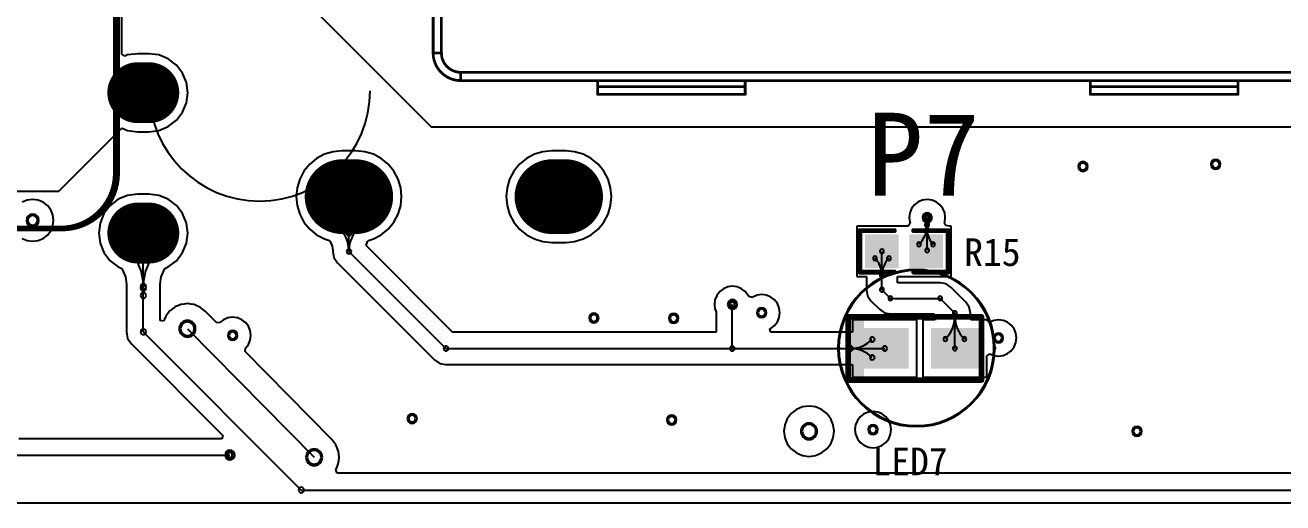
# Model space of a CAD drawing. Header units: inches. Extents: x 32166 to 66782, y 2386 to 7162.
# Drawn here: x 32874.6 to 33079.6, y 3758.4 to 3836.1 of the extents above; entities that cross this region are included whole.
import ezdxf

# ---------------------------------------------------------------- set-up
doc = ezdxf.new("R2010")
doc.units = ezdxf.units.IN
doc.header["$LTSCALE"] = 0.64311
doc.header["$MEASUREMENT"] = 0
for name, color, linetype in [('KEEPOUTLAYER', 6, 'CONTINUOUS'), ('MULTILAYER', 9, 'CONTINUOUS'), ('TOPLAYER', 1, 'CONTINUOUS'), ('TOPOVERLAY', 2, 'CONTINUOUS'), ('TOPPASTE', 8, 'CONTINUOUS'), ('TOPSOLDER', 216, 'CONTINUOUS')]:
    doc.layers.add(name, color=color, linetype=linetype)
doc.styles.get("Standard").update_dxf_attribs({"font": 'txt', "width": 0.8})

msp = doc.modelspace()

# ---------------------------------------------------------------- linework, layer by layer
at = {"layer": 'KEEPOUTLAYER'}
msp.add_line((32666.61, 3758.35), (34174.11, 3758.35), dxfattribs=at)
at = {"layer": 'MULTILAYER'}
for points, const_width in [([(32892.98, 3825.14), (32894.78, 3825.14)], 9), ([(32926.26, 3808.21), (32928.51, 3808.21)], 11.25), ([(32960.46, 3808.21), (32962.71, 3808.21)], 11.25), ([(32892.98, 3802.28), (32894.78, 3802.28)], 9)]:
    msp.add_lwpolyline(points, dxfattribs=dict(at, const_width=const_width))
for points, const_width in [([(32892.98, 3827.39, 1), (32892.98, 3822.89, 1)], 4.5), ([(32894.78, 3827.39, 1), (32894.78, 3822.89, 1)], 4.5), ([(32929.08, 3808.21, 1), (32923.45, 3808.21, 1)], 5.63), ([(32931.33, 3808.21, 1), (32925.7, 3808.21, 1)], 5.63), ([(32963.28, 3808.21, 1), (32957.65, 3808.21, 1)], 5.63), ([(32965.53, 3808.21, 1), (32959.9, 3808.21, 1)], 5.63), ([(32892.98, 3804.53, 1), (32892.98, 3800.03, 1)], 4.5), ([(32894.78, 3804.53, 1), (32894.78, 3800.03, 1)], 4.5)]:
    msp.add_lwpolyline(points, format="xyb", close=True, dxfattribs=dict(at, const_width=const_width))
for centre, radius, start, end in [((33047, 3813.12), 0.562, 0, 180), ((33047, 3813.12), 0.562, 180, 0), ((33068.64, 3813.48), 0.562, 0, 180), ((33068.64, 3813.48), 0.562, 180, 0), ((32875.86, 3804.34), 0.788, 0, 180), ((32875.86, 3804.34), 0.788, 180, 0), ((33021.62, 3804.79), 0.562, 0, 180), ((33021.62, 3804.79), 0.562, 180, 0), ((32989.89, 3790.66), 0.562, 0, 180), ((32989.89, 3790.66), 0.562, 180, 0), ((32994.66, 3789.31), 0.562, 0, 180), ((32901.06, 3786.7), 1.12, 0, 180), ((32967.3, 3788.46), 0.562, 0, 180), ((32967.3, 3788.46), 0.562, 180, 0), ((32980.31, 3788.41), 0.562, 0, 180), ((32980.31, 3788.41), 0.562, 180, 0), ((32994.66, 3789.31), 0.562, 180, 0), ((32901.06, 3786.7), 1.12, 180, 0), ((32908.44, 3785.62), 0.562, 0, 180), ((32908.44, 3785.62), 0.562, 180, 0), ((33033.23, 3785.21), 0.562, 0, 180), ((33033.23, 3785.21), 0.562, 180, 0), ((32937.69, 3772.08), 0.562, 0, 180), ((32937.69, 3772.08), 0.562, 180, 0), ((32979.99, 3771.85), 0.562, 0, 180), ((32979.99, 3771.85), 0.562, 180, 0), ((33002.36, 3770.01), 1.12, 0, 180), ((33002.36, 3770.01), 1.12, 180, 0), ((33012.8, 3770.28), 0.562, 0, 180), ((33012.8, 3770.28), 0.562, 180, 0), ((33055.82, 3770.01), 0.562, 0, 180), ((33055.82, 3770.01), 0.562, 180, 0), ((32907.99, 3766.14), 0.562, 0, 180), ((32907.99, 3766.14), 0.562, 180, 0), ((32921.72, 3765.78), 1.12, 0, 180), ((32921.72, 3765.78), 1.12, 180, 0)]:
    msp.add_arc(centre, radius, start, end, dxfattribs=at)
at = {"layer": 'TOPLAYER'}
for p, q in [((32897.64, 3862.75), (32940.8, 3819.6)), ((32890.4, 3831.4), (32890.4, 3841.73)), ((32890.87, 3831.09), (32890.4, 3831.4)), ((32891.33, 3831.28), (32890.87, 3831.09)), ((32892.98, 3831.49), (32891.33, 3831.28)), ((32894.78, 3831.49), (32892.98, 3831.49)), ((32896.42, 3831.28), (32894.78, 3831.49)), ((32897.95, 3830.64), (32896.42, 3831.28)), ((32899.27, 3829.63), (32897.95, 3830.64)), ((32900.28, 3828.31), (32899.27, 3829.63)), ((32900.92, 3826.78), (32900.28, 3828.31)), ((32901.13, 3825.14), (32900.92, 3826.78)), ((32900.92, 3823.49), (32901.13, 3825.14)), ((32900.28, 3821.96), (32900.92, 3823.49)), ((32897.95, 3819.63), (32899.27, 3820.64)), ((32899.27, 3820.64), (32900.28, 3821.96)), ((32880.14, 3809.11), (32890.4, 3819.37)), ((32890.4, 3819.37), (32890.41, 3819.38)), ((32890.4, 3819.37), (32890.4, 3819.37)), ((32890.4, 3819.37), (32890.4, 3819.37)), ((32890.41, 3819.38), (32891.33, 3819)), ((32891.33, 3819), (32892.98, 3818.78)), ((32892.98, 3818.78), (32894.78, 3818.78)), ((32894.78, 3818.78), (32896.42, 3819)), ((32896.42, 3819), (32897.95, 3819.63)), ((32940.8, 3819.6), (33082.61, 3819.6)), ((32922.12, 3814.42), (32920.99, 3813.49)), ((32923.41, 3815.11), (32922.12, 3814.42)), ((32924.81, 3815.53), (32923.41, 3815.11)), ((32926.26, 3815.68), (32924.81, 3815.53)), ((32928.51, 3815.68), (32926.26, 3815.68)), ((32929.97, 3815.53), (32928.51, 3815.68)), ((32931.37, 3815.11), (32929.97, 3815.53)), ((32932.66, 3814.42), (32931.37, 3815.11)), ((32933.79, 3813.49), (32932.66, 3814.42)), ((32956.32, 3814.42), (32955.19, 3813.49)), ((32957.61, 3815.11), (32956.32, 3814.42)), ((32959.01, 3815.53), (32957.61, 3815.11)), ((32960.46, 3815.68), (32959.01, 3815.53)), ((32962.71, 3815.68), (32960.46, 3815.68)), ((32964.17, 3815.53), (32962.71, 3815.68)), ((32965.57, 3815.11), (32964.17, 3815.53)), ((32966.86, 3814.42), (32965.57, 3815.11)), ((32967.99, 3813.49), (32966.86, 3814.42)), ((32920.06, 3812.36), (32919.37, 3811.07)), ((32920.99, 3813.49), (32920.06, 3812.36)), ((32934.72, 3812.36), (32933.79, 3813.49)), ((32935.41, 3811.07), (32934.72, 3812.36)), ((32954.26, 3812.36), (32953.57, 3811.07)), ((32955.19, 3813.49), (32954.26, 3812.36)), ((32968.92, 3812.36), (32967.99, 3813.49)), ((32969.61, 3811.07), (32968.92, 3812.36)), ((32919.37, 3811.07), (32918.95, 3809.67)), ((32935.83, 3809.67), (32935.41, 3811.07)), ((32953.57, 3811.07), (32953.15, 3809.67)), ((32970.03, 3809.67), (32969.61, 3811.07)), ((32842.34, 3809.11), (32880.14, 3809.11)), ((32891.33, 3808.42), (32889.8, 3807.78)), ((32892.98, 3808.63), (32891.33, 3808.42)), ((32894.78, 3808.63), (32892.98, 3808.63)), ((32896.42, 3808.42), (32894.78, 3808.63)), ((32897.95, 3807.78), (32896.42, 3808.42)), ((32918.95, 3809.67), (32918.8, 3808.21)), ((32918.8, 3808.21), (32918.95, 3806.76)), ((32927.39, 3799.3), (32927.39, 3808.21)), ((32935.97, 3808.21), (32935.83, 3809.67)), ((32935.83, 3806.76), (32935.97, 3808.21)), ((32953.15, 3809.67), (32953, 3808.21)), ((32953, 3808.21), (32953.15, 3806.76)), ((32970.17, 3808.21), (32970.03, 3809.67)), ((32970.03, 3806.76), (32970.17, 3808.21)), ((32874.98, 3807.63), (32874.16, 3807.29)), ((32875.86, 3807.75), (32874.98, 3807.63)), ((32876.74, 3807.63), (32875.86, 3807.75)), ((32877.56, 3807.29), (32876.74, 3807.63)), ((32878.27, 3806.75), (32877.56, 3807.29)), ((32878.81, 3806.05), (32878.27, 3806.75)), ((32879.15, 3805.23), (32878.81, 3806.05)), ((32888.48, 3806.77), (32887.47, 3805.45)), ((32889.8, 3807.78), (32888.48, 3806.77)), ((32899.27, 3806.77), (32897.95, 3807.78)), ((32900.28, 3805.45), (32899.27, 3806.77)), ((32918.95, 3806.76), (32919.37, 3805.36)), ((32935.41, 3805.36), (32935.83, 3806.76)), ((32953.15, 3806.76), (32953.57, 3805.36)), ((32969.61, 3805.36), (32970.03, 3806.76)), ((33019.06, 3806.27), (33018.77, 3805.56)), ((33019.53, 3806.88), (33019.06, 3806.27)), ((33020.14, 3807.35), (33019.53, 3806.88)), ((33020.85, 3807.64), (33020.14, 3807.35)), ((33021.62, 3807.74), (33020.85, 3807.64)), ((33022.38, 3807.64), (33021.62, 3807.74)), ((33023.09, 3807.35), (33022.38, 3807.64)), ((33023.7, 3806.88), (33023.09, 3807.35)), ((33024.17, 3806.27), (33023.7, 3806.88)), ((33024.47, 3805.56), (33024.17, 3806.27)), ((32879.27, 3804.34), (32879.15, 3805.23)), ((32879.15, 3803.46), (32879.27, 3804.34)), ((32886.84, 3803.92), (32886.62, 3802.28)), ((32887.47, 3805.45), (32886.84, 3803.92)), ((32900.92, 3803.92), (32900.28, 3805.45)), ((32901.13, 3802.28), (32900.92, 3803.92)), ((32919.37, 3805.36), (32920.06, 3804.07)), ((32920.06, 3804.07), (32920.99, 3802.94)), ((32933.79, 3802.94), (32934.72, 3804.07)), ((32934.72, 3804.07), (32935.41, 3805.36)), ((32953.57, 3805.36), (32954.26, 3804.07)), ((32954.26, 3804.07), (32955.19, 3802.94)), ((32967.99, 3802.94), (32968.92, 3804.07)), ((32968.92, 3804.07), (32969.61, 3805.36)), ((33018.77, 3805.56), (33018.67, 3804.79)), ((33018.67, 3804.79), (33018.77, 3804.03)), ((33018.77, 3804.03), (33018.84, 3803.87)), ((33021.57, 3804.75), (33021.62, 3804.79)), ((33021.62, 3799.48), (33021.62, 3804.79)), ((33024.4, 3803.87), (33024.47, 3804.03)), ((33024.57, 3804.79), (33024.47, 3805.56)), ((33024.47, 3804.03), (33024.57, 3804.79)), ((32877.56, 3801.4), (32878.27, 3801.94)), ((32878.27, 3801.94), (32878.81, 3802.64)), ((32878.81, 3802.64), (32879.15, 3803.46)), ((32886.62, 3802.28), (32886.84, 3800.63)), ((32893.88, 3792.1), (32893.88, 3802.28)), ((32900.92, 3800.63), (32901.13, 3802.28)), ((32920.99, 3802.94), (32922.12, 3802.01)), ((32922.12, 3802.01), (32923.41, 3801.32)), ((32931.37, 3801.32), (32932.66, 3802.01)), ((32932.66, 3802.01), (32933.79, 3802.94)), ((32955.19, 3802.94), (32956.32, 3802.01)), ((32956.32, 3802.01), (32957.61, 3801.32)), ((32965.57, 3801.32), (32966.86, 3802.01)), ((32966.86, 3802.01), (32967.99, 3802.94)), ((33018.52, 3803.39), (33010.15, 3803.39)), ((33010.15, 3803.39), (33010.15, 3795.22)), ((33018.84, 3803.87), (33018.52, 3803.39)), ((33024.64, 3803.51), (33024.4, 3803.87)), ((33025.25, 3803.39), (33024.64, 3803.51)), ((33025.52, 3803.39), (33025.25, 3803.39)), ((33025.52, 3795.22), (33025.52, 3803.39)), ((32874.16, 3801.4), (32874.98, 3801.06)), ((32874.98, 3801.06), (32875.86, 3800.94)), ((32875.86, 3800.94), (32876.74, 3801.06)), ((32876.74, 3801.06), (32877.56, 3801.4)), ((32886.84, 3800.63), (32887.47, 3799.1)), ((32900.28, 3799.1), (32900.92, 3800.63)), ((32923.41, 3801.32), (32924.2, 3801.08)), ((32924.2, 3801.08), (32924.35, 3800.89)), ((32924.35, 3800.89), (32924.66, 3800.13)), ((32924.66, 3800.13), (32924.75, 3799.46)), ((32930.17, 3800.26), (32930.43, 3800.89)), ((32944.29, 3786.13), (32930.17, 3800.26)), ((32930.43, 3800.89), (32930.58, 3801.08)), ((32930.58, 3801.08), (32931.37, 3801.32)), ((32957.61, 3801.32), (32959.01, 3800.9)), ((32959.01, 3800.9), (32960.46, 3800.75)), ((32960.46, 3800.75), (32962.71, 3800.75)), ((32962.71, 3800.75), (32964.17, 3800.9)), ((32964.17, 3800.9), (32965.57, 3801.32)), ((32887.47, 3799.1), (32888.48, 3797.78)), ((32888.48, 3797.78), (32889.8, 3796.77)), ((32897.95, 3796.77), (32899.27, 3797.78)), ((32899.27, 3797.78), (32900.28, 3799.1)), ((32924.75, 3799.46), (32924.75, 3799.3)), ((32924.75, 3799.3), (32924.75, 3799.3)), ((32924.75, 3799.3), (32924.75, 3799.3)), ((32924.75, 3799.3), (32924.95, 3798.29)), ((32924.95, 3798.29), (32925.52, 3797.44)), ((32927.39, 3799.3), (32943.2, 3783.49)), ((33014.24, 3793.05), (33014.24, 3799.3)), ((32889.8, 3796.77), (32890.39, 3796.53)), ((32890.39, 3796.53), (32890.97, 3795.14)), ((32896.79, 3795.14), (32897.37, 3796.53)), ((32897.37, 3796.53), (32897.95, 3796.77)), ((32925.52, 3797.44), (32941.33, 3781.63)), ((32890.97, 3795.14), (32891.12, 3793.94)), ((32891.12, 3793.94), (32891.12, 3793.61)), ((32896.63, 3793.94), (32896.79, 3795.14)), ((32896.63, 3793.61), (32896.63, 3793.94)), ((33010.15, 3795.22), (33011.71, 3795.22)), ((33011.71, 3795.22), (33011.71, 3793.05)), ((33016.76, 3794.18), (33016.76, 3795.22)), ((33016.76, 3795.22), (33025.52, 3795.22)), ((33023.73, 3794.18), (33016.76, 3794.18)), ((33024.7, 3793.99), (33023.73, 3794.18)), ((33025.52, 3793.44), (33024.7, 3793.99)), ((32891.12, 3793.61), (32891.12, 3793.59)), ((32891.12, 3793.59), (32891.12, 3793.59)), ((32891.12, 3793.59), (32891.12, 3793.28)), ((32891.12, 3793.28), (32891.12, 3792.1)), ((32891.12, 3792.1), (32891.12, 3786.19)), ((32893.88, 3792.1), (32893.88, 3793.28)), ((32893.88, 3786.19), (32893.88, 3792.1)), ((32896.63, 3793.59), (32896.63, 3793.61)), ((32896.63, 3793.28), (32896.63, 3793.59)), ((32896.63, 3793.59), (32896.63, 3793.59)), ((32896.63, 3792.1), (32896.63, 3793.28)), ((32896.63, 3793.28), (32896.63, 3793.28)), ((32896.63, 3793.28), (32896.63, 3793.28)), ((32896.63, 3793.28), (32896.63, 3793.28)), ((32896.63, 3788.06), (32896.63, 3792.1)), ((32987.34, 3792.14), (32987.04, 3791.43)), ((32987.81, 3792.75), (32987.34, 3792.14)), ((32988.42, 3793.22), (32987.81, 3792.75)), ((32989.13, 3793.51), (32988.42, 3793.22)), ((32989.89, 3793.61), (32989.13, 3793.51)), ((32990.66, 3793.51), (32989.89, 3793.61)), ((32991.37, 3793.22), (32990.66, 3793.51)), ((32991.98, 3792.75), (32991.37, 3793.22)), ((32992.45, 3792.14), (32991.98, 3792.75)), ((32992.53, 3791.94), (32992.45, 3792.14)), ((32993.08, 3791.79), (32992.53, 3791.94)), ((32993.19, 3791.87), (32993.08, 3791.79)), ((32993.9, 3792.16), (32993.19, 3791.87)), ((32994.66, 3792.26), (32993.9, 3792.16)), ((32995.43, 3792.16), (32994.66, 3792.26)), ((32996.14, 3791.87), (32995.43, 3792.16)), ((32996.75, 3791.4), (32996.14, 3791.87)), ((33011.71, 3793.05), (33011.91, 3792.08)), ((33011.91, 3792.08), (33012.45, 3791.27)), ((33014.24, 3793.05), (33015.63, 3791.65)), ((33015.63, 3791.65), (33023.73, 3791.65)), ((33023.73, 3791.65), (33026.13, 3789.25)), ((33027.92, 3791.04), (33025.52, 3793.44)), ((32898.17, 3789.59), (32897.86, 3789.18)), ((32898.18, 3789.6), (32898.17, 3789.59)), ((32898.19, 3789.61), (32898.18, 3789.6)), ((32898.61, 3789.93), (32898.19, 3789.61)), ((32899.02, 3790.24), (32898.61, 3789.93)), ((32899.03, 3790.25), (32899.02, 3790.24)), ((32899.04, 3790.26), (32899.03, 3790.25)), ((32899.53, 3790.45), (32899.04, 3790.26)), ((32900.01, 3790.65), (32899.53, 3790.45)), ((32900.02, 3790.65), (32900.01, 3790.65)), ((32900.03, 3790.66), (32900.02, 3790.65)), ((32900.55, 3790.72), (32900.03, 3790.66)), ((32901.06, 3790.79), (32900.55, 3790.72)), ((32901.08, 3790.79), (32901.06, 3790.79)), ((32901.09, 3790.79), (32901.08, 3790.79)), ((32901.6, 3790.72), (32901.09, 3790.79)), ((32902.12, 3790.65), (32901.6, 3790.72)), ((32902.13, 3790.65), (32902.12, 3790.65)), ((32902.15, 3790.64), (32902.13, 3790.65)), ((32902.62, 3790.44), (32902.15, 3790.64)), ((32903.11, 3790.24), (32902.62, 3790.44)), ((32903.12, 3790.23), (32903.11, 3790.24)), ((32903.13, 3790.23), (32903.12, 3790.23)), ((32903.54, 3789.91), (32903.13, 3790.23)), ((32903.95, 3789.59), (32903.54, 3789.91)), ((32903.96, 3789.58), (32903.95, 3789.59)), ((32903.97, 3789.57), (32903.96, 3789.58)), ((32905.84, 3787.68), (32903.97, 3789.57)), ((32987.04, 3791.43), (32986.94, 3790.66)), ((32986.94, 3790.66), (32987.04, 3789.9)), ((32987.04, 3789.9), (32987.21, 3789.5)), ((32989.85, 3783.49), (32989.85, 3790.66)), ((32997.22, 3790.79), (32996.75, 3791.4)), ((32997.51, 3790.08), (32997.22, 3790.79)), ((32997.61, 3789.31), (32997.51, 3790.08)), ((33012.45, 3791.27), (33012.45, 3791.27)), ((33012.45, 3791.27), (33012.45, 3791.27)), ((33012.45, 3791.27), (33013.85, 3789.87)), ((33013.85, 3789.87), (33014.67, 3789.32)), ((33028.46, 3790.22), (33027.92, 3791.04)), ((33028.66, 3789.25), (33028.46, 3790.22)), ((32897.19, 3787.95), (32896.63, 3788.06)), ((32897.33, 3788.27), (32897.19, 3787.95)), ((32897.53, 3788.75), (32897.33, 3788.27)), ((32897.54, 3788.77), (32897.53, 3788.76)), ((32897.53, 3788.76), (32897.53, 3788.75)), ((32897.86, 3789.18), (32897.54, 3788.77)), ((32906.36, 3787.71), (32905.84, 3787.68)), ((32906.97, 3788.18), (32906.36, 3787.71)), ((32907.68, 3788.47), (32906.97, 3788.18)), ((32908.44, 3788.57), (32907.68, 3788.47)), ((32909.21, 3788.47), (32908.44, 3788.57)), ((32909.92, 3788.18), (32909.21, 3788.47)), ((32910.53, 3787.71), (32909.92, 3788.18)), ((32911, 3787.1), (32910.53, 3787.71)), ((32987.21, 3789.5), (32987.21, 3786.13)), ((32996.75, 3787.23), (32997.22, 3787.84)), ((32997.22, 3787.84), (32997.51, 3788.55)), ((32997.51, 3788.55), (32997.61, 3789.31)), ((33019.93, 3788.15), (33009.47, 3788.15)), ((33009.47, 3788.15), (33009.47, 3786.16)), ((33014.67, 3789.32), (33015.63, 3789.13)), ((33015.63, 3789.13), (33022.69, 3789.13)), ((33019.93, 3778.84), (33019.93, 3788.15)), ((33022.92, 3788.15), (33020.9, 3788.15)), ((33020.9, 3788.15), (33020.9, 3778.84)), ((33022.69, 3789.13), (33023.14, 3788.68)), ((33023.14, 3788.68), (33022.92, 3788.15)), ((33026.13, 3783.49), (33026.13, 3789.25)), ((33028.66, 3788.54), (33028.66, 3789.25)), ((33028.73, 3788.15), (33028.66, 3788.54)), ((33031.36, 3788.15), (33028.73, 3788.15)), ((33031.36, 3788.11), (33031.36, 3788.15)), ((33031.84, 3787.8), (33031.36, 3788.11)), ((33032.46, 3788.06), (33031.84, 3787.8)), ((33033.23, 3788.16), (33032.46, 3788.06)), ((33033.99, 3788.06), (33033.23, 3788.16)), ((33034.7, 3787.76), (33033.99, 3788.06)), ((33035.31, 3787.29), (33034.7, 3787.76)), ((32891.12, 3786.19), (32891.12, 3786.19)), ((32891.12, 3786.19), (32891.12, 3786.19)), ((32891.12, 3786.19), (32891.33, 3785.14)), ((32893.88, 3786.19), (32919.63, 3760.44)), ((32901.06, 3786.7), (32921.72, 3765.78)), ((32911.29, 3786.39), (32911, 3787.1)), ((32911.39, 3785.62), (32911.29, 3786.39)), ((32911.29, 3784.86), (32911.39, 3785.62)), ((32987.21, 3786.13), (32944.29, 3786.13)), ((32995.98, 3786.69), (32996.14, 3786.76)), ((32996.09, 3786.13), (32995.98, 3786.69)), ((33009.33, 3786.13), (32996.09, 3786.13)), ((32996.14, 3786.76), (32996.75, 3787.23)), ((33009.47, 3786.16), (33009.33, 3786.13)), ((33035.78, 3786.68), (33035.31, 3787.29)), ((33036.08, 3785.97), (33035.78, 3786.68)), ((33036.18, 3785.21), (33036.08, 3785.97)), ((32891.33, 3785.14), (32891.93, 3784.25)), ((32891.93, 3784.25), (32906.84, 3769.34)), ((32910.49, 3782.97), (32910.53, 3783.54)), ((32910.53, 3783.54), (32911, 3784.15)), ((32911, 3784.15), (32911.29, 3784.86)), ((32943.2, 3783.49), (32989.85, 3783.49)), ((32989.85, 3783.49), (33014.7, 3783.49)), ((33035.31, 3783.12), (33035.78, 3783.73)), ((33035.78, 3783.73), (33036.08, 3784.44)), ((33036.08, 3784.44), (33036.18, 3785.21)), ((32924.62, 3768.65), (32910.49, 3782.97)), ((32941.33, 3781.63), (32942.19, 3781.06)), ((33031.36, 3782.3), (33031.84, 3782.62)), ((33031.36, 3778.84), (33031.36, 3782.3)), ((33031.84, 3782.62), (33032.46, 3782.36)), ((33032.46, 3782.36), (33033.23, 3782.26)), ((33033.23, 3782.26), (33033.99, 3782.36)), ((33033.99, 3782.36), (33034.7, 3782.65)), ((33034.7, 3782.65), (33035.31, 3783.12)), ((32942.19, 3781.06), (32943.2, 3780.86)), ((32943.2, 3780.86), (33009.33, 3780.86)), ((33009.33, 3780.86), (33009.47, 3780.83)), ((33009.47, 3780.83), (33009.47, 3778.84)), ((33009.47, 3778.84), (33019.93, 3778.84)), ((33020.9, 3778.84), (33031.36, 3778.84)), ((33000.32, 3773.55), (32999.47, 3772.9)), ((33001.3, 3773.96), (33000.32, 3773.55)), ((33002.36, 3774.09), (33001.3, 3773.96)), ((33003.42, 3773.96), (33002.36, 3774.09)), ((33004.4, 3773.55), (33003.42, 3773.96)), ((33005.25, 3772.9), (33004.4, 3773.55)), ((33012.8, 3773.23), (33012.03, 3773.13)), ((33013.56, 3773.13), (33012.8, 3773.23)), ((32998.82, 3772.05), (32998.41, 3771.07)), ((32999.47, 3772.9), (32998.82, 3772.05)), ((33005.9, 3772.05), (33005.25, 3772.9)), ((33006.3, 3771.07), (33005.9, 3772.05)), ((33010.24, 3771.75), (33009.95, 3771.04)), ((33010.71, 3772.37), (33010.24, 3771.75)), ((33011.32, 3772.83), (33010.71, 3772.37)), ((33012.03, 3773.13), (33011.32, 3772.83)), ((33014.27, 3772.83), (33013.56, 3773.13)), ((33014.88, 3772.37), (33014.27, 3772.83)), ((33015.35, 3771.75), (33014.88, 3772.37)), ((33015.65, 3771.04), (33015.35, 3771.75)), ((32906.79, 3769.11), (32906.65, 3768.78)), ((32906.84, 3769.34), (32906.79, 3769.11)), ((32998.41, 3771.07), (32998.27, 3770.01)), ((32998.27, 3770.01), (32998.41, 3768.95)), ((33006.44, 3770.01), (33006.3, 3771.07)), ((33006.3, 3768.95), (33006.44, 3770.01)), ((33009.95, 3771.04), (33009.85, 3770.28)), ((33009.85, 3770.28), (33009.95, 3769.52)), ((33009.95, 3769.52), (33010.24, 3768.8)), ((33015.35, 3768.8), (33015.65, 3769.52)), ((33015.75, 3770.28), (33015.65, 3771.04)), ((33015.65, 3769.52), (33015.75, 3770.28)), ((32906.65, 3768.78), (32873.61, 3768.78)), ((32924.94, 3768.24), (32924.62, 3768.65)), ((32925.26, 3767.82), (32924.94, 3768.24)), ((32925.26, 3767.81), (32925.26, 3767.82)), ((32925.27, 3767.8), (32925.26, 3767.81)), ((32925.46, 3767.32), (32925.27, 3767.8)), ((32925.66, 3766.84), (32925.46, 3767.32)), ((32998.41, 3768.95), (32998.82, 3767.97)), ((32998.82, 3767.97), (32999.47, 3767.12)), ((32999.47, 3767.12), (33000.32, 3766.47)), ((33004.4, 3766.47), (33005.25, 3767.12)), ((33005.25, 3767.12), (33005.9, 3767.97)), ((33005.9, 3767.97), (33006.3, 3768.95)), ((33010.24, 3768.8), (33010.71, 3768.19)), ((33010.71, 3768.19), (33011.32, 3767.72)), ((33011.32, 3767.72), (33012.03, 3767.43)), ((33012.03, 3767.43), (33012.8, 3767.33)), ((33012.8, 3767.33), (33013.56, 3767.43)), ((33013.56, 3767.43), (33014.27, 3767.72)), ((33014.27, 3767.72), (33014.88, 3768.19)), ((33014.88, 3768.19), (33015.35, 3768.8)), ((32865.06, 3766.14), (32907.99, 3766.14)), ((32925.67, 3766.82), (32925.66, 3766.84)), ((32925.66, 3764.72), (32925.73, 3765.24)), ((32925.67, 3766.81), (32925.67, 3766.82)), ((32925.73, 3766.29), (32925.67, 3766.81)), ((32925.8, 3765.78), (32925.73, 3766.29)), ((32925.73, 3765.24), (32925.8, 3765.75)), ((32925.8, 3765.77), (32925.8, 3765.78)), ((32925.8, 3765.75), (32925.8, 3765.77)), ((33000.32, 3766.47), (33001.3, 3766.06)), ((33001.3, 3766.06), (33002.36, 3765.92)), ((33002.36, 3765.92), (33003.42, 3766.06)), ((33003.42, 3766.06), (33004.4, 3766.47)), ((32925.24, 3763.71), (32925.25, 3763.73)), ((32925.49, 3763.19), (32925.24, 3763.71)), ((32925.24, 3763.71), (32925.24, 3763.71)), ((32925.25, 3763.73), (32925.26, 3763.74)), ((32925.26, 3763.74), (32925.45, 3764.22)), ((32925.45, 3764.22), (32925.66, 3764.7)), ((33108.4, 3763.19), (32925.49, 3763.19)), ((32925.66, 3764.71), (32925.66, 3764.72)), ((32925.66, 3764.7), (32925.66, 3764.71)), ((32919.63, 3760.44), (33138.81, 3760.44))]:
    msp.add_line(p, q, dxfattribs=at)
for points, const_width in [([(32892.98, 3825.14), (32894.78, 3825.14)], 9), ([(32926.26, 3808.21), (32928.51, 3808.21)], 11.25), ([(32960.46, 3808.21), (32962.71, 3808.21)], 11.25), ([(32892.98, 3802.28), (32894.78, 3802.28)], 9)]:
    msp.add_lwpolyline(points, dxfattribs=dict(at, const_width=const_width))
for points, const_width in [([(32892.98, 3827.39, 1), (32892.98, 3822.89, 1)], 4.5), ([(32894.78, 3827.39, 1), (32894.78, 3822.89, 1)], 4.5), ([(32929.08, 3808.21, 1), (32923.45, 3808.21, 1)], 5.63), ([(32931.33, 3808.21, 1), (32925.7, 3808.21, 1)], 5.63), ([(32963.28, 3808.21, 1), (32957.65, 3808.21, 1)], 5.63), ([(32965.53, 3808.21, 1), (32959.9, 3808.21, 1)], 5.63), ([(32892.98, 3804.53, 1), (32892.98, 3800.03, 1)], 4.5), ([(32894.78, 3804.53, 1), (32894.78, 3800.03, 1)], 4.5)]:
    msp.add_lwpolyline(points, format="xyb", close=True, dxfattribs=dict(at, const_width=const_width))
for centre, radius, start, end in [((33047, 3813.12), 0.562, 0, 180), ((33047, 3813.12), 0.562, 180, 0), ((33068.64, 3813.48), 0.562, 0, 180), ((33068.64, 3813.48), 0.562, 180, 0), ((32927.39, 3808.21), 0.394, 0, 180), ((32927.39, 3808.21), 0.394, 180, 0), ((32875.86, 3804.34), 0.788, 0, 180), ((32875.86, 3804.34), 0.788, 180, 0), ((32924.75, 3804.16), 0.394, 0, 180), ((32924.75, 3804.16), 0.394, 0, 180), ((32924.75, 3804.16), 0.394, 180, 0), ((32924.75, 3804.16), 0.394, 180, 0), ((32921.6, 3799.3), 5.79, 0, 57), ((32921.6, 3799.3), 5.79, 0, 57), ((32925.61, 3805.48), 0.394, 0, 180), ((32925.61, 3805.48), 0.394, 0, 180), ((32925.61, 3805.48), 0.394, 180, 0), ((32925.61, 3805.48), 0.394, 180, 0), ((32923.49, 3802.21), 3.9, 359.9999, 56.9999), ((32923.49, 3802.21), 3.9, 359.9999, 56.9999), ((32931.29, 3802.21), 3.9, 123.0001, 180.0001), ((32931.29, 3802.21), 3.9, 123.0001, 180.0001), ((32933.17, 3799.3), 5.79, 123, 180), ((32933.17, 3799.3), 5.79, 123, 180), ((32929.16, 3805.48), 0.394, 0, 180), ((32929.16, 3805.48), 0.394, 0, 180), ((32929.16, 3805.48), 0.394, 180, 0), ((32929.16, 3805.48), 0.394, 180, 0), ((32930.02, 3804.16), 0.394, 0, 180), ((32930.02, 3804.16), 0.394, 0, 180), ((32930.02, 3804.16), 0.394, 180, 0), ((32930.02, 3804.16), 0.394, 180, 0), ((33021.62, 3804.79), 0.562, 0, 180), ((33021.62, 3804.79), 0.562, 180, 0), ((33021.57, 3804.75), 0.337, 0, 180), ((33021.57, 3804.75), 0.337, 180, 0), ((33021.57, 3803.6), 0.337, 0, 180), ((33021.57, 3803.6), 0.337, 0, 180), ((33021.62, 3804.79), 0.337, 0, 180), ((33021.62, 3804.79), 0.337, 0, 180), ((33021.62, 3804.79), 0.337, 180, 0), ((33021.62, 3804.79), 0.337, 180, 0), ((33021.62, 3803.63), 0.337, 0, 180), ((33022.81, 3803.6), 1.24, 134.9997, 179.9997), ((33022.81, 3803.6), 1.24, 134.9997, 179.9997), ((33021.94, 3804.48), 0.337, 0, 180), ((33021.94, 3804.48), 0.337, 0, 180), ((33021.94, 3804.48), 0.337, 180, 0), ((33021.94, 3804.48), 0.337, 180, 0), ((32893.88, 3802.28), 0.45, 0, 180), ((32893.88, 3802.28), 0.45, 180, 0), ((32927.39, 3802.21), 0.394, 0, 180), ((32927.39, 3802.21), 0.394, 0, 180), ((32927.39, 3802.21), 0.394, 0, 180), ((32927.39, 3802.21), 0.394, 0, 180), ((32927.39, 3802.21), 0.394, 180, 0), ((32927.39, 3802.21), 0.394, 180, 0), ((32927.39, 3802.21), 0.394, 180, 0), ((32927.39, 3802.21), 0.394, 180, 0), ((33017.11, 3803.63), 4.5, 315, 0), ((33021.57, 3803.6), 0.337, 180, 0), ((33021.57, 3803.6), 0.337, 180, 0), ((33021.62, 3803.63), 0.337, 180, 0), ((33021.62, 3802.76), 0.337, 0, 180), ((33021.62, 3802.76), 0.337, 180, 0), ((33024.89, 3802.76), 3.27, 180, 225), ((32891.33, 3799.73), 0.45, 0, 180), ((32896.42, 3799.73), 0.45, 0, 180), ((33020.3, 3800.44), 0.337, 0, 180), ((33020.3, 3800.44), 0.337, 180, 0), ((33021.62, 3799.48), 0.337, 0, 180), ((33022.58, 3800.44), 0.337, 0, 180), ((33022.58, 3800.44), 0.337, 180, 0), ((32891.33, 3799.73), 0.45, 180, 0), ((32885.19, 3793.59), 8.69, 360, 45), ((32902.57, 3793.59), 8.69, 135, 180), ((32896.42, 3799.73), 0.45, 180, 0), ((32927.39, 3799.3), 0.394, 0, 180), ((32927.39, 3799.3), 0.394, 0, 180), ((32927.39, 3799.3), 0.394, 0, 180), ((32927.39, 3799.3), 0.394, 0, 180), ((32927.39, 3799.3), 0.394, 0, 180), ((32927.39, 3799.3), 0.394, 0, 180), ((32927.39, 3799.3), 0.394, 180, 0), ((32927.39, 3799.3), 0.394, 180, 0), ((32927.39, 3799.3), 0.394, 180, 0), ((32927.39, 3799.3), 0.394, 180, 0), ((32927.39, 3799.3), 0.394, 180, 0), ((32927.39, 3799.3), 0.394, 180, 0), ((33013.1, 3798.17), 0.337, 0, 180), ((33013.1, 3798.17), 0.337, 180, 0), ((33010.35, 3795.42), 3.89, 360, 45), ((33014.24, 3799.3), 0.337, 0, 180), ((33014.24, 3799.3), 0.337, 180, 0), ((33018.13, 3795.42), 3.89, 135, 180), ((33015.38, 3798.17), 0.337, 0, 180), ((33015.38, 3798.17), 0.337, 180, 0), ((33021.62, 3799.48), 0.337, 180, 0), ((33014.24, 3795.42), 0.337, 0, 180), ((33014.24, 3795.42), 0.337, 0, 180), ((32893.88, 3793.59), 0.45, 0, 180), ((32893.88, 3793.59), 0.45, 0, 180), ((32893.88, 3793.28), 0.45, 0, 180), ((33014.24, 3795.42), 0.337, 180, 0), ((33014.24, 3795.42), 0.337, 180, 0), ((32893.88, 3793.59), 0.45, 180, 0), ((32893.88, 3793.59), 0.45, 180, 0), ((32893.88, 3793.28), 0.45, 180, 0), ((32893.88, 3792.1), 0.45, 0, 180), ((32893.88, 3792.1), 0.45, 0, 180), ((32893.88, 3792.1), 0.45, 0, 180), ((32893.88, 3792.1), 0.45, 180, 0), ((32893.88, 3792.1), 0.45, 180, 0), ((32893.88, 3792.1), 0.45, 180, 0), ((33014.24, 3793.05), 0.337, 0, 180), ((33014.24, 3793.05), 0.337, 0, 180), ((33014.24, 3793.05), 0.337, 180, 0), ((33014.24, 3793.05), 0.337, 180, 0), ((33015.63, 3791.65), 0.337, 0, 180), ((33015.63, 3791.65), 0.337, 0, 180), ((33015.63, 3791.65), 0.337, 180, 0), ((33015.63, 3791.65), 0.337, 180, 0), ((33023.73, 3791.65), 0.337, 0, 180), ((33023.73, 3791.65), 0.337, 0, 180), ((33023.73, 3791.65), 0.337, 180, 0), ((33023.73, 3791.65), 0.337, 180, 0), ((32989.89, 3790.66), 0.562, 0, 180), ((32989.89, 3790.66), 0.562, 180, 0), ((32989.85, 3790.66), 0.394, 0, 180), ((32989.85, 3790.66), 0.394, 180, 0), ((32994.66, 3789.31), 0.562, 0, 180), ((33026.13, 3789.25), 0.337, 0, 180), ((33026.13, 3789.25), 0.337, 0, 180), ((32901.06, 3786.7), 1.12, 0, 180), ((32901.06, 3786.7), 1.12, 0, 180), ((32967.3, 3788.46), 0.562, 0, 180), ((32967.3, 3788.46), 0.562, 180, 0), ((32980.31, 3788.41), 0.562, 0, 180), ((32980.31, 3788.41), 0.562, 180, 0), ((32994.66, 3789.31), 0.562, 180, 0), ((33020.86, 3788.76), 5.27, 314.9999, 359.9999), ((33026.13, 3789.25), 0.337, 180, 0), ((33026.13, 3789.25), 0.337, 180, 0), ((33026.13, 3788.76), 0.337, 0, 180), ((33026.13, 3788.76), 0.337, 0, 180), ((33026.13, 3788.76), 0.337, 180, 0), ((33026.13, 3788.76), 0.337, 180, 0), ((33031.4, 3788.76), 5.27, 180.0001, 225.0001), ((32893.88, 3786.19), 0.45, 0, 180), ((32893.88, 3786.19), 0.45, 0, 180), ((32893.88, 3786.19), 0.45, 180, 0), ((32893.88, 3786.19), 0.45, 180, 0), ((32901.06, 3786.7), 1.12, 180, 0), ((32901.06, 3786.7), 1.12, 180, 0), ((32908.44, 3785.62), 0.562, 0, 180), ((32908.44, 3785.62), 0.562, 180, 0), ((33033.23, 3785.21), 0.562, 0, 180), ((32943.2, 3783.49), 0.394, 0, 180), ((32943.2, 3783.49), 0.394, 0, 180), ((32943.2, 3783.49), 0.394, 180, 0), ((32943.2, 3783.49), 0.394, 180, 0), ((32989.85, 3783.49), 0.394, 0, 180), ((32989.85, 3783.49), 0.394, 0, 180), ((32989.85, 3783.49), 0.394, 0, 180), ((32989.85, 3783.49), 0.394, 180, 0), ((32989.85, 3783.49), 0.394, 180, 0), ((32989.85, 3783.49), 0.394, 180, 0), ((33009.13, 3783.49), 0.394, 0, 180), ((33009.13, 3783.49), 0.394, 0, 180), ((33009.13, 3783.49), 0.394, 180, 0), ((33009.13, 3783.49), 0.394, 180, 0), ((33009.13, 3788.49), 5, 270, 315), ((33009.13, 3778.5), 5, 45, 90), ((33012.67, 3784.96), 0.394, 0, 180), ((33012.67, 3784.96), 0.394, 180, 0), ((33014.7, 3783.49), 0.394, 0, 180), ((33014.7, 3783.49), 0.394, 180, 0), ((33024.59, 3785.04), 0.337, 0, 180), ((33024.59, 3785.04), 0.337, 180, 0), ((33026.13, 3783.49), 0.337, 0, 180), ((33026.13, 3783.49), 0.337, 180, 0), ((33027.68, 3785.04), 0.337, 0, 180), ((33027.68, 3785.04), 0.337, 180, 0), ((33033.23, 3785.21), 0.562, 180, 0), ((33012.67, 3782.03), 0.394, 0, 180), ((33012.67, 3782.03), 0.394, 180, 0), ((32937.69, 3772.08), 0.562, 0, 180), ((32937.69, 3772.08), 0.562, 180, 0), ((32979.99, 3771.85), 0.562, 0, 180), ((32979.99, 3771.85), 0.562, 180, 0), ((33002.36, 3770.01), 1.12, 0, 180), ((33002.36, 3770.01), 1.12, 180, 0), ((33012.8, 3770.28), 0.562, 0, 180), ((33012.8, 3770.28), 0.562, 180, 0), ((33055.82, 3770.01), 0.562, 0, 180), ((33055.82, 3770.01), 0.562, 180, 0), ((32907.99, 3766.14), 0.562, 0, 180), ((32907.99, 3766.14), 0.562, 180, 0), ((32907.99, 3766.14), 0.394, 0, 180), ((32907.99, 3766.14), 0.394, 180, 0), ((32921.72, 3765.78), 1.12, 0, 180), ((32921.72, 3765.78), 1.12, 0, 180), ((32921.72, 3765.78), 1.12, 180, 0), ((32921.72, 3765.78), 1.12, 180, 0), ((32919.63, 3760.44), 0.45, 0, 180), ((32919.63, 3760.44), 0.45, 0, 180), ((32919.63, 3760.44), 0.45, 180, 0), ((32919.63, 3760.44), 0.45, 180, 0)]:
    msp.add_arc(centre, radius, start, end, dxfattribs=at)
for points in [[(33011.95, 3797.02), (33016.52, 3797.02), (33011.95, 3801.59), (33016.52, 3801.59)], [(33019.15, 3797.02), (33023.72, 3797.02), (33019.15, 3801.59), (33023.72, 3801.59)], [(33018.13, 3786.35), (33011.27, 3786.35), (33018.13, 3780.64), (33011.27, 3780.64)], [(33029.56, 3786.35), (33022.7, 3786.35), (33029.56, 3780.64), (33022.7, 3780.64)]]:
    msp.add_solid(points, dxfattribs=at)
at = {"layer": 'TOPOVERLAY'}
for points, const_width in [([(32889.39, 3812.02), (32889.39, 3950.62)], 0.914), ([(32889.62, 3812.02), (32889.62, 3950.62)], 0.914), ([(32941.11, 3831.61), (32941.11, 3946.36)], 0.45), ([(32942.46, 3831.61), (32942.46, 3946.36)], 0.45), ([(32941.11, 3831.61), (32942.46, 3831.61)], 0.45), ([(32945.61, 3828.46), (33094.56, 3828.46)], 0.45), ([(32945.61, 3827.11), (32945.61, 3828.46)], 0.45), ([(32945.61, 3827.11), (33094.56, 3827.11)], 0.45), ([(32967.91, 3826.12), (32967.91, 3827.11)], 0.45), ([(32991.96, 3824.86), (32991.96, 3827.11)], 0.45), ([(33048.21, 3824.86), (33048.21, 3827.11)], 0.45), ([(33072.26, 3826.12), (33072.26, 3827.11)], 0.45), ([(32967.92, 3824.86), (32967.92, 3826.12)], 0.45), ([(32967.91, 3826.12), (32991.96, 3826.12)], 0.45), ([(32967.92, 3824.86), (32991.96, 3824.86)], 0.45), ([(33048.21, 3826.12), (33072.26, 3826.12)], 0.45), ([(33048.21, 3824.86), (33072.26, 3824.86)], 0.45), ([(33072.26, 3824.86), (33072.26, 3826.12)], 0.45), ([(32706.02, 3803.02), (32880.62, 3803.02)], 0.914), ([(33010.64, 3802.68), (33016.26, 3802.68)], 0.8), ([(33010.64, 3795.93), (33010.64, 3802.68)], 0.8), ([(33019.41, 3802.68), (33025.04, 3802.68)], 0.8), ([(33025.04, 3795.93), (33025.04, 3802.68)], 0.8), ([(33010.64, 3795.93), (33016.26, 3795.93)], 0.8), ([(33019.41, 3795.93), (33025.04, 3795.93)], 0.8), ([(33008.76, 3778.35), (33008.76, 3788.64)], 0.914), ([(33008.76, 3788.64), (33017.33, 3788.64)], 0.914), ([(33017.33, 3788.64), (33021.9, 3788.64)], 0.914), ([(33021.9, 3788.64), (33030.48, 3788.64)], 0.914), ([(33030.48, 3778.35), (33030.48, 3788.64)], 0.914), ([(33008.76, 3778.35), (33017.33, 3778.35)], 0.914), ([(33017.33, 3778.35), (33021.9, 3778.35)], 0.914), ([(33021.9, 3778.35), (33030.48, 3778.35)], 0.914)]:
    msp.add_lwpolyline(points, dxfattribs=dict(at, const_width=const_width))
for points, const_width in [([(32941, 3831.61, 1), (32941.23, 3831.61, 1)], 0.225), ([(32941, 3831.61, 1), (32941.23, 3831.61, 1)], 0.225), ([(32941, 3831.61, 1), (32941.23, 3831.61, 1)], 0.225), ([(32942.35, 3831.61, 1), (32942.58, 3831.61, 1)], 0.225), ([(32942.35, 3831.61, 1), (32942.58, 3831.61, 1)], 0.225), ([(32942.35, 3831.61, 1), (32942.58, 3831.61, 1)], 0.225), ([(32945.5, 3828.46, 1), (32945.73, 3828.46, 1)], 0.225), ([(32945.5, 3828.46, 1), (32945.73, 3828.46, 1)], 0.225), ([(32945.5, 3828.46, 1), (32945.73, 3828.46, 1)], 0.225), ([(32945.5, 3827.11, 1), (32945.73, 3827.11, 1)], 0.225), ([(32945.5, 3827.11, 1), (32945.73, 3827.11, 1)], 0.225), ([(32945.5, 3827.11, 1), (32945.73, 3827.11, 1)], 0.225), ([(32967.8, 3827.11, 1), (32968.03, 3827.11, 1)], 0.225), ([(32991.85, 3827.11, 1), (32992.08, 3827.11, 1)], 0.225), ([(33048.1, 3827.11, 1), (33048.33, 3827.11, 1)], 0.225), ([(33072.15, 3827.11, 1), (33072.37, 3827.11, 1)], 0.225), ([(32967.81, 3826.12, 1), (32968.03, 3826.12, 1)], 0.225), ([(32967.8, 3826.12, 1), (32968.03, 3826.12, 1)], 0.225), ([(32967.8, 3826.12, 1), (32968.03, 3826.12, 1)], 0.225), ([(32967.81, 3824.86, 1), (32968.03, 3824.86, 1)], 0.225), ([(32967.81, 3824.86, 1), (32968.03, 3824.86, 1)], 0.225), ([(32991.85, 3826.12, 1), (32992.08, 3826.12, 1)], 0.225), ([(32991.85, 3824.86, 1), (32992.08, 3824.86, 1)], 0.225), ([(32991.85, 3824.86, 1), (32992.08, 3824.86, 1)], 0.225), ([(33048.1, 3826.12, 1), (33048.33, 3826.12, 1)], 0.225), ([(33048.1, 3824.86, 1), (33048.33, 3824.86, 1)], 0.225), ([(33048.1, 3824.86, 1), (33048.33, 3824.86, 1)], 0.225), ([(33072.14, 3826.12, 1), (33072.37, 3826.12, 1)], 0.225), ([(33072.14, 3824.86, 1), (33072.37, 3824.86, 1)], 0.225), ([(33072.14, 3824.86, 1), (33072.37, 3824.86, 1)], 0.225), ([(33072.15, 3826.12, 1), (33072.37, 3826.12, 1)], 0.225), ([(33072.15, 3826.12, 1), (33072.37, 3826.12, 1)], 0.225), ([(32889.39, 3812.25, 1), (32889.39, 3811.79, 1)], 0.457), ([(32889.39, 3812.25, 1), (32889.39, 3811.79, 1)], 0.457), ([(32889.62, 3812.25, 1), (32889.62, 3811.79, 1)], 0.457), ([(32889.62, 3812.25, 1), (32889.62, 3811.79, 1)], 0.457), ([(32880.39, 3803.25, 1), (32880.39, 3802.79, 1)], 0.457), ([(32880.62, 3803.25, 1), (32880.62, 3802.79, 1)], 0.457), ([(32880.62, 3803.25, 1), (32880.62, 3802.79, 1)], 0.457), ([(33010.64, 3802.88, 1), (33010.64, 3802.48, 1)], 0.4), ([(33010.64, 3802.88, 1), (33010.64, 3802.48, 1)], 0.4), ([(33016.26, 3802.88, 1), (33016.26, 3802.48, 1)], 0.4), ([(33019.41, 3802.88, 1), (33019.41, 3802.48, 1)], 0.4), ([(33025.04, 3802.88, 1), (33025.04, 3802.48, 1)], 0.4), ([(33025.04, 3802.88, 1), (33025.04, 3802.48, 1)], 0.4), ([(33010.64, 3796.13, 1), (33010.64, 3795.73, 1)], 0.4), ([(33010.64, 3796.13, 1), (33010.64, 3795.73, 1)], 0.4), ([(33016.26, 3796.13, 1), (33016.26, 3795.73, 1)], 0.4), ([(33019.41, 3796.13, 1), (33019.41, 3795.73, 1)], 0.4), ([(33025.04, 3796.13, 1), (33025.04, 3795.73, 1)], 0.4), ([(33025.04, 3796.13, 1), (33025.04, 3795.73, 1)], 0.4), ([(33008.53, 3788.64, 1), (33008.99, 3788.64, 1)], 0.457), ([(33008.53, 3788.64, 1), (33008.99, 3788.64, 1)], 0.457), ([(33017.1, 3788.64, 1), (33017.56, 3788.64, 1)], 0.457), ([(33017.1, 3788.64, 1), (33017.56, 3788.64, 1)], 0.457), ([(33021.68, 3788.64, 1), (33022.13, 3788.64, 1)], 0.457), ([(33021.68, 3788.64, 1), (33022.13, 3788.64, 1)], 0.457), ([(33030.25, 3788.64, 1), (33030.7, 3788.64, 1)], 0.457), ([(33030.25, 3788.64, 1), (33030.7, 3788.64, 1)], 0.457), ([(33008.53, 3778.35, 1), (33008.99, 3778.35, 1)], 0.457), ([(33008.53, 3778.35, 1), (33008.99, 3778.35, 1)], 0.457), ([(33017.1, 3778.35, 1), (33017.56, 3778.35, 1)], 0.457), ([(33017.1, 3778.35, 1), (33017.56, 3778.35, 1)], 0.457), ([(33021.68, 3778.35, 1), (33022.13, 3778.35, 1)], 0.457), ([(33021.68, 3778.35, 1), (33022.13, 3778.35, 1)], 0.457), ([(33030.25, 3778.35, 1), (33030.7, 3778.35, 1)], 0.457), ([(33030.25, 3778.35, 1), (33030.7, 3778.35, 1)], 0.457)]:
    msp.add_lwpolyline(points, format="xyb", close=True, dxfattribs=dict(at, const_width=const_width))
for points, const_width in [([(32945.61, 3827.11, -0.414214), (32941.11, 3831.61)], 0.45), ([(32945.61, 3828.46, -0.414214), (32942.46, 3831.61)], 0.45), ([(32889.39, 3812.02, -0.414214), (32880.39, 3803.02)], 0.914), ([(32889.62, 3812.02, -0.414214), (32880.62, 3803.02)], 0.914)]:
    msp.add_lwpolyline(points, format="xyb", dxfattribs=dict(at, const_width=const_width))
for centre, radius, start, end in [((32912.84, 3825.47), 18, 180, 0), ((33019.86, 3783.55), 12.79, 0, 180), ((33019.86, 3783.55), 12.63, 0, 180), ((33007.07, 3783.55), 0.112, 0, 180), ((33007.07, 3783.55), 0.112, 180, 0), ((33019.86, 3783.55), 12.79, 180, 0), ((33007.23, 3783.55), 0.112, 0, 180), ((33007.23, 3783.55), 0.112, 180, 0), ((33019.86, 3783.55), 12.63, 180, 0), ((33032.49, 3783.55), 0.112, 0, 180), ((33032.49, 3783.55), 0.112, 180, 0), ((33032.65, 3783.55), 0.112, 0, 180), ((33032.65, 3783.55), 0.112, 180, 0)]:
    msp.add_arc(centre, radius, start, end, dxfattribs=at)
msp.add_solid([(33008.83, 3778.35), (33011.34, 3778.35), (33008.83, 3788.64), (33011.34, 3788.64)], dxfattribs=at)
at = {"layer": 'TOPPASTE'}
for points in [[(33011.95, 3797.02), (33016.52, 3797.02), (33011.95, 3801.59), (33016.52, 3801.59)], [(33019.15, 3797.02), (33023.72, 3797.02), (33019.15, 3801.59), (33023.72, 3801.59)], [(33018.13, 3786.35), (33011.27, 3786.35), (33018.13, 3780.64), (33011.27, 3780.64)], [(33029.56, 3786.35), (33022.7, 3786.35), (33029.56, 3780.64), (33022.7, 3780.64)]]:
    msp.add_solid(points, dxfattribs=at)
at = {"layer": 'TOPSOLDER'}
for points, const_width in [([(32892.98, 3825.14), (32894.78, 3825.14)], 9.91), ([(32926.26, 3808.21), (32928.51, 3808.21)], 12.16), ([(32960.46, 3808.21), (32962.71, 3808.21)], 12.16), ([(32892.98, 3802.28), (32894.78, 3802.28)], 9.91)]:
    msp.add_lwpolyline(points, dxfattribs=dict(at, const_width=const_width))
for points, const_width in [([(32892.98, 3827.62, 1), (32892.98, 3822.66, 1)], 4.96), ([(32894.78, 3827.62, 1), (32894.78, 3822.66, 1)], 4.96), ([(32929.3, 3808.21, 1), (32923.22, 3808.21, 1)], 6.08), ([(32931.55, 3808.21, 1), (32925.47, 3808.21, 1)], 6.08), ([(32963.5, 3808.21, 1), (32957.42, 3808.21, 1)], 6.08), ([(32965.75, 3808.21, 1), (32959.67, 3808.21, 1)], 6.08), ([(32892.98, 3804.76, 1), (32892.98, 3799.8, 1)], 4.96), ([(32894.78, 3804.76, 1), (32894.78, 3799.8, 1)], 4.96)]:
    msp.add_lwpolyline(points, format="xyb", close=True, dxfattribs=dict(at, const_width=const_width))
for centre, radius, start, end in [((33068.64, 3813.48), 0.791, 0, 180), ((33047, 3813.12), 0.791, 0, 180), ((33047, 3813.12), 0.791, 180, 0), ((33068.64, 3813.48), 0.791, 180, 0), ((32875.86, 3804.34), 1.02, 0, 180), ((32875.86, 3804.34), 1.02, 180, 0), ((33021.62, 3804.79), 0.791, 0, 180), ((33021.62, 3804.79), 0.791, 180, 0), ((32989.89, 3790.66), 0.791, 0, 180), ((32989.89, 3790.66), 0.791, 180, 0), ((32994.66, 3789.31), 0.791, 0, 180), ((32901.06, 3786.7), 1.35, 0, 180), ((32967.3, 3788.46), 0.791, 0, 180), ((32967.3, 3788.46), 0.791, 180, 0), ((32980.31, 3788.41), 0.791, 0, 180), ((32980.31, 3788.41), 0.791, 180, 0), ((32994.66, 3789.31), 0.791, 180, 0), ((32901.06, 3786.7), 1.35, 180, 0), ((32908.44, 3785.62), 0.791, 0, 180), ((32908.44, 3785.62), 0.791, 180, 0), ((33033.23, 3785.21), 0.791, 0, 180), ((33033.23, 3785.21), 0.791, 180, 0), ((32937.69, 3772.08), 0.791, 0, 180), ((32937.69, 3772.08), 0.791, 180, 0), ((32979.99, 3771.85), 0.791, 0, 180), ((32979.99, 3771.85), 0.791, 180, 0), ((33002.36, 3770.01), 1.35, 0, 180), ((33002.36, 3770.01), 1.35, 180, 0), ((33012.8, 3770.28), 0.791, 0, 180), ((33012.8, 3770.28), 0.791, 180, 0), ((33055.82, 3770.01), 0.791, 0, 180), ((33055.82, 3770.01), 0.791, 180, 0), ((32921.72, 3765.78), 1.35, 0, 180), ((32907.99, 3766.14), 0.791, 0, 180), ((32907.99, 3766.14), 0.791, 180, 0), ((32921.72, 3765.78), 1.35, 180, 0)]:
    msp.add_arc(centre, radius, start, end, dxfattribs=at)
for points in [[(33011.49, 3796.56), (33016.98, 3796.56), (33011.49, 3802.05), (33016.98, 3802.05)], [(33018.69, 3796.56), (33024.18, 3796.56), (33018.69, 3802.05), (33024.18, 3802.05)], [(33018.59, 3786.81), (33010.82, 3786.81), (33018.59, 3780.18), (33010.82, 3780.18)], [(33030.02, 3786.81), (33022.25, 3786.81), (33030.02, 3780.18), (33022.25, 3780.18)]]:
    msp.add_solid(points, dxfattribs=at)

# ---------------------------------------------------------------- texts
at = {"layer": 'TOPOVERLAY'}
for s, height, p in [('P7', 13.5, (33011.81, 3808.39)), ('R15', 4.5, (33027.65, 3796.92)), ('LED7', 4.5, (33012.71, 3762.85))]:
    msp.add_text(s, height=height, rotation=360, dxfattribs=at).set_placement(p)

doc.saveas('drawing.dxf')
